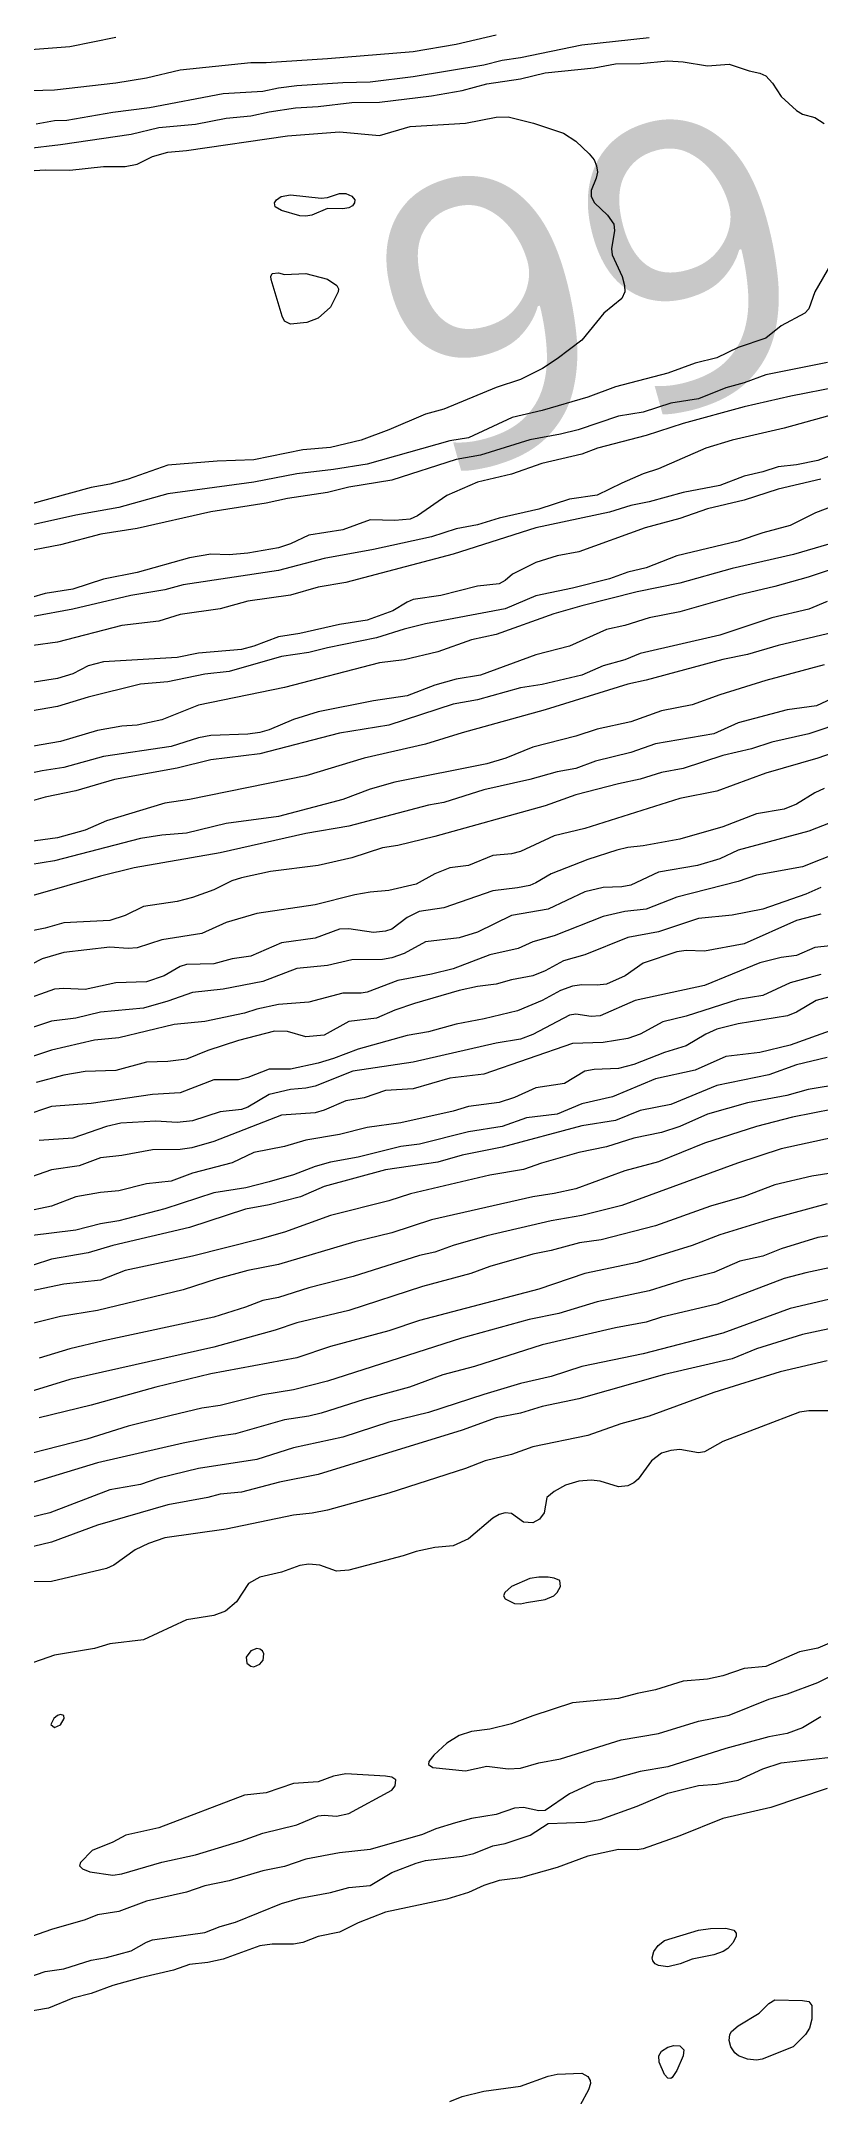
# Model space of a CAD drawing. Extents: x 474277 to 475042, y 254928 to 255625.
# Drawn here: x 474434 to 474453.5, y 255470.4 to 255521.8 of the extents above; entities that cross this region are included whole.
import ezdxf

# ---------------------------------------------------------------- set-up
doc = ezdxf.new("R2010")
doc.units = 0
doc.header["$MEASUREMENT"] = 0
doc.layers.add('BaseMapV2_DTM_export_MonNov09090547073261 — entities', color=1, linetype='CONTINUOUS')
doc.styles.get("Standard").update_dxf_attribs({"font": 'romans.shx'})

msp = doc.modelspace()

# ---------------------------------------------------------------- linework, layer by layer
at = {"layer": 'BaseMapV2_DTM_export_MonNov09090547073261 — entities', "color": 15, "linetype": 'Continuous', "true_color": 0xb7484b}
for points in [[(474432.59, 255520.544, 99), (474434.353, 255520.598, 99), (474435.887, 255520.773, 99), (474436.653, 255520.901, 99), (474437.497, 255521.097, 99), (474439.26, 255521.278, 99), (474439.644, 255521.278, 99), (474441.177, 255521.379, 99), (474443.324, 255521.555, 99), (474444.398, 255521.741, 99), (474445.395, 255521.971, 99)], [(474433.433, 255521.577, 98.75), (474434.737, 255521.678, 98.75), (474435.887, 255521.913, 98.75)], [(474433.893, 255519.75, 99.25), (474434.353, 255519.833, 99.25), (474434.66, 255519.844, 99.25), (474435.81, 255520.042, 99.25), (474436.73, 255520.159, 99.25), (474438.57, 255520.506, 99.25), (474439.567, 255520.568, 99.25), (474439.951, 255520.651, 99.25), (474440.411, 255520.705, 99.25), (474441.561, 255520.785, 99.25), (474442.251, 255520.796, 99.25), (474443.324, 255520.935, 99.25), (474445.088, 255521.227, 99.25), (474445.548, 255521.343, 99.25), (474446.008, 255521.405, 99.25), (474447.541, 255521.723, 99.25), (474449.228, 255521.904, 99.25)], [(474433.663, 255519.135, 99.5), (474434.507, 255519.23, 99.5), (474436.27, 255519.492, 99.5), (474436.96, 255519.657, 99.5), (474437.88, 255519.738, 99.5), (474438.647, 255519.888, 99.5), (474439.26, 255519.947, 99.5), (474439.721, 255520.052, 99.5), (474440.38, 255520.152, 99.5), (474440.947, 255520.181, 99.5), (474441.791, 255520.283, 99.5), (474442.481, 255520.292, 99.5), (474443.784, 255520.445, 99.5), (474444.551, 255520.578, 99.5), (474445.165, 255520.746, 99.5), (474446.008, 255520.869, 99.5), (474446.621, 255521.019, 99.5), (474447.848, 255521.15, 99.5), (474448.385, 255521.25, 99.5), (474448.998, 255521.257, 99.5), (474449.688, 255521.322, 99.5), (474450.072, 255521.297, 99.5), (474450.685, 255521.195, 99.5), (474451.222, 255521.241, 99.5), (474451.722, 255521.072, 99.5), (474451.989, 255521.016, 99.5), (474452.142, 255520.945, 99.5), (474452.307, 255520.766, 99.5), (474452.525, 255520.432, 99.5), (474452.909, 255520.081, 99.5), (474453.062, 255519.988, 99.5), (474453.369, 255519.906, 99.5), (474453.599, 255519.76, 99.5)], [(474432.743, 255518.512, 99.75), (474434.123, 255518.603, 99.75), (474434.737, 255518.592, 99.75), (474435.58, 255518.678, 99.75), (474436.117, 255518.686, 99.75), (474436.423, 255518.74, 99.75), (474436.807, 255518.934, 99.75), (474437.19, 255519.041, 99.75), (474437.65, 255519.081, 99.75), (474440.181, 255519.447, 99.75), (474441.484, 255519.545, 99.75), (474442.481, 255519.455, 99.75), (474443.248, 255519.683, 99.75), (474444.628, 255519.764, 99.75), (474445.395, 255519.914, 99.75), (474445.701, 255519.927, 99.75), (474446.331, 255519.769, 99.75), (474447.081, 255519.517, 99.75), (474447.388, 255519.312, 99.75), (474447.727, 255519.002, 99.75), (474447.846, 255518.849, 99.75), (474447.911, 255518.696, 99.75), (474447.931, 255518.542, 99.75), (474447.901, 255518.389, 99.75), (474447.775, 255518.082, 99.75), (474447.771, 255517.929, 99.75), (474447.859, 255517.775, 99.75), (474448.182, 255517.469, 99.75), (474448.34, 255517.239, 99.75), (474448.355, 255517.085, 99.75), (474448.286, 255516.625, 99.75), (474448.299, 255516.472, 99.75), (474448.548, 255515.935, 99.75), (474448.612, 255515.705, 99.75), (474448.615, 255515.552, 99.75), (474448.538, 255515.386, 99.75), (474448.088, 255515.015, 99.75), (474447.541, 255514.344, 99.75), (474446.928, 255513.872, 99.75), (474446.557, 255513.635, 99.75), (474446.008, 255513.362, 99.75), (474445.395, 255513.159, 99.75), (474444.091, 255512.619, 99.75), (474443.631, 255512.489, 99.75), (474442.712, 255512.101, 99.75), (474442.021, 255511.847, 99.75), (474441.254, 255511.657, 99.75), (474440.564, 255511.598, 99.75), (474439.337, 255511.349, 99.75), (474438.417, 255511.317, 99.75), (474437.19, 255511.215, 99.75), (474436.193, 255510.868, 99.75), (474435.733, 255510.744, 99.75), (474435.273, 255510.662, 99.75), (474433.203, 255510.097, 99.75)], [(474440.786, 255517.469, 100), (474440.641, 255517.437, 100), (474440.487, 255517.449, 100), (474440.027, 255517.586, 100), (474439.874, 255517.678, 100), (474439.859, 255517.775, 100), (474439.909, 255517.852, 100), (474440.02, 255517.929, 100), (474440.257, 255517.971, 100), (474441.024, 255517.89, 100), (474441.177, 255517.908, 100), (474441.484, 255518.007, 100), (474441.637, 255518.011, 100), (474441.791, 255517.944, 100), (474441.862, 255517.852, 100), (474441.859, 255517.775, 100), (474441.803, 255517.699, 100), (474441.714, 255517.653, 100), (474441.561, 255517.625, 100), (474441.177, 255517.633, 100), (474440.786, 255517.469, 100)], [(474453.769, 255516.242, 99.5), (474453.368, 255515.552, 99.5), (474453.216, 255515.127, 99.5), (474453.118, 255515.015, 99.5), (474452.525, 255514.702, 99.5), (474452.142, 255514.392, 99.5), (474451.452, 255514.16, 99.5), (474450.915, 255513.903, 99.5), (474450.379, 255513.77, 99.5), (474449.688, 255513.52, 99.5), (474448.385, 255513.172, 99.5), (474447.695, 255512.92, 99.5), (474446.545, 255512.585, 99.5), (474445.798, 255512.408, 99.5), (474444.704, 255511.899, 99.5), (474444.244, 255511.829, 99.5), (474442.174, 255511.247, 99.5), (474441.331, 255511.108, 99.5), (474440.411, 255510.998, 99.5), (474439.337, 255510.793, 99.5), (474437.19, 255510.502, 99.5), (474435.963, 255510.161, 99.5), (474434.89, 255509.965, 99.5), (474432.59, 255509.459, 99.5)], [(474440.663, 255514.785, 100), (474440.257, 255514.738, 100), (474440.104, 255514.818, 100), (474440.043, 255514.938, 100), (474439.768, 255515.859, 100), (474439.76, 255515.935, 100), (474439.794, 255516.012, 100), (474439.951, 255516.021, 100), (474440.104, 255515.979, 100), (474440.641, 255516.004, 100), (474441.177, 255515.865, 100), (474441.416, 255515.705, 100), (474441.458, 255515.628, 100), (474441.448, 255515.552, 100), (474441.255, 255515.168, 100), (474440.947, 255514.89, 100), (474440.663, 255514.785, 100)], [(474453.686, 255513.788, 99.25), (474452.142, 255513.473, 99.25), (474451.605, 255513.278, 99.25), (474451.145, 255513.151, 99.25), (474450.455, 255512.876, 99.25), (474449.765, 255512.769, 99.25), (474449.075, 255512.544, 99.25), (474448.462, 255512.443, 99.25), (474447.446, 255512.101, 99.25), (474447.005, 255511.99, 99.25), (474446.238, 255511.852, 99.25), (474445.011, 255511.464, 99.25), (474444.398, 255511.361, 99.25), (474442.788, 255510.842, 99.25), (474441.714, 255510.669, 99.25), (474441.177, 255510.538, 99.25), (474440.181, 255510.387, 99.25), (474439.644, 255510.268, 99.25), (474438.264, 255510.053, 99.25), (474436.423, 255509.634, 99.25), (474435.514, 255509.494, 99.25), (474434.507, 255509.226, 99.25), (474433.203, 255508.978, 99.25)], [(474457.509, 255513.504, 98.75), (474452.602, 255512.143, 98.75), (474451.299, 255511.844, 98.75), (474450.64, 255511.641, 98.75), (474449.458, 255511.123, 98.75), (474449.075, 255511, 98.75), (474448.538, 255510.772, 98.75), (474447.925, 255510.472, 98.75), (474447.235, 255510.37, 98.75), (474446.468, 255510.115, 98.75), (474445.471, 255509.89, 98.75), (474444.935, 255509.729, 98.75), (474444.398, 255509.629, 98.75), (474443.784, 255509.43, 98.75), (474442.328, 255509.108, 98.75), (474441.101, 255508.887, 98.75), (474439.951, 255508.585, 98.75), (474437.574, 255508.231, 98.75), (474437.114, 255508.106, 98.75), (474436.258, 255507.961, 98.75), (474434.813, 255507.619, 98.75), (474433.816, 255507.433, 98.75)], [(474453.957, 255513.175, 99), (474452.769, 255512.945, 99), (474451.605, 255512.676, 99), (474450.072, 255512.257, 99), (474449.152, 255511.963, 99), (474447.933, 255511.641, 99), (474447.541, 255511.492, 99), (474446.54, 255511.258, 99), (474445.778, 255510.993, 99), (474444.935, 255510.796, 99), (474444.168, 255510.459, 99), (474443.43, 255509.954, 99), (474443.248, 255509.872, 99), (474442.864, 255509.838, 99), (474442.251, 255509.853, 99), (474441.561, 255509.604, 99), (474440.717, 255509.469, 99), (474440.257, 255509.249, 99), (474439.951, 255509.154, 99), (474439.184, 255509.019, 99), (474438.724, 255508.977, 99), (474438.264, 255508.994, 99), (474437.727, 255508.902, 99), (474436.423, 255508.532, 99), (474435.58, 255508.37, 99), (474434.813, 255508.119, 99), (474434.123, 255508.011, 99), (474433.433, 255507.808, 99)], [(474454.136, 255511.59, 98.5), (474453.446, 255511.331, 98.5), (474452.909, 255511.229, 98.5), (474452.449, 255511.18, 98.5), (474452.065, 255511.052, 98.5), (474451.605, 255510.947, 98.5), (474450.992, 255510.712, 98.5), (474450.072, 255510.539, 98.5), (474449.228, 255510.303, 98.5), (474448.768, 255510.209, 98.5), (474448.232, 255510.045, 98.5), (474446.391, 255509.648, 98.5), (474444.321, 255508.998, 98.5), (474441.637, 255508.285, 98.5), (474440.947, 255508.17, 98.5), (474440.257, 255507.972, 98.5), (474439.184, 255507.821, 98.5), (474438.494, 255507.631, 98.5), (474437.497, 255507.488, 98.5), (474436.96, 255507.321, 98.5), (474436.04, 255507.212, 98.5), (474434.43, 255506.792, 98.5), (474433.816, 255506.709, 98.5)], [(474453.522, 255510.87, 98.25), (474452.449, 255510.622, 98.25), (474451.605, 255510.344, 98.25), (474450.685, 255510.127, 98.25), (474449.995, 255509.888, 98.25), (474449.124, 255509.648, 98.25), (474447.465, 255509.056, 98.25), (474446.928, 255508.951, 98.25), (474446.391, 255508.787, 98.25), (474445.809, 255508.498, 98.25), (474445.625, 255508.339, 98.25), (474445.471, 255508.251, 98.25), (474444.935, 255508.193, 98.25), (474444.016, 255507.961, 98.25), (474443.324, 255507.857, 98.25), (474443.171, 255507.797, 98.25), (474442.816, 255507.577, 98.25), (474442.174, 255507.348, 98.25), (474441.484, 255507.233, 98.25), (474440.487, 255507.01, 98.25), (474439.951, 255506.931, 98.25), (474439.337, 255506.692, 98.25), (474439.03, 255506.613, 98.25), (474437.957, 255506.517, 98.25), (474437.42, 255506.41, 98.25), (474435.58, 255506.307, 98.25), (474435.197, 255506.205, 98.25), (474434.813, 255506.006, 98.25), (474434.43, 255505.883, 98.25), (474433.74, 255505.776, 98.25)], [(474454.289, 255510.37, 98), (474453.385, 255510.031, 98), (474452.755, 255509.709, 98), (474452.065, 255509.526, 98), (474451.452, 255509.322, 98), (474449.918, 255508.956, 98), (474449.152, 255508.654, 98), (474448.692, 255508.548, 98), (474448.232, 255508.381, 98), (474447.311, 255508.145, 98), (474446.391, 255507.95, 98), (474445.625, 255507.629, 98), (474443.631, 255507.251, 98), (474443.094, 255507.123, 98), (474442.404, 255506.904, 98), (474441.178, 255506.657, 98), (474440.717, 255506.537, 98), (474440.027, 255506.435, 98), (474438.724, 255506.065, 98), (474438.11, 255505.998, 98), (474437.19, 255505.806, 98), (474436.5, 255505.743, 98), (474435.197, 255505.418, 98), (474434.43, 255505.184, 98), (474433.126, 255504.965, 98)], [(474454.059, 255509.347, 97.75), (474452.832, 255508.983, 97.75), (474451.299, 255508.632, 97.75), (474449.995, 255508.27, 97.75), (474448.922, 255508.056, 97.75), (474447.541, 255507.702, 97.75), (474446.84, 255507.501, 97.75), (474445.395, 255506.987, 97.75), (474444.781, 255506.852, 97.75), (474443.938, 255506.553, 97.75), (474443.094, 255506.351, 97.75), (474442.481, 255506.275, 97.75), (474440.104, 255505.661, 97.75), (474437.957, 255505.223, 97.75), (474437.037, 255504.855, 97.75), (474436.423, 255504.723, 97.75), (474436.04, 255504.693, 97.75), (474435.427, 255504.584, 97.75), (474434.507, 255504.316, 97.75), (474433.586, 255504.15, 97.75)], [(474454.366, 255508.81, 97.5), (474453.204, 255508.421, 97.5), (474452.372, 255508.184, 97.5), (474451.452, 255507.969, 97.5), (474449.995, 255507.552, 97.5), (474449.228, 255507.4, 97.5), (474448.615, 255507.213, 97.5), (474448.155, 255507.111, 97.5), (474447.235, 255506.694, 97.5), (474446.391, 255506.482, 97.5), (474445.011, 255505.972, 97.5), (474444.398, 255505.869, 97.5), (474443.861, 255505.724, 97.5), (474443.171, 255505.451, 97.5), (474442.328, 255505.331, 97.5), (474440.947, 255505.052, 97.5), (474440.334, 255504.858, 97.5), (474439.721, 255504.6, 97.5), (474439.49, 255504.541, 97.5), (474439.184, 255504.498, 97.5), (474438.264, 255504.462, 97.5), (474437.957, 255504.401, 97.5), (474437.267, 255504.186, 97.5), (474435.58, 255503.938, 97.5), (474434.583, 255503.664, 97.5), (474434.046, 255503.582, 97.5), (474432.973, 255503.355, 97.5)], [(474453.676, 255507.809, 97.25), (474453.216, 255507.618, 97.25), (474452.295, 255507.402, 97.25), (474450.992, 255506.973, 97.25), (474448.998, 255506.515, 97.25), (474448.615, 255506.357, 97.25), (474448.078, 255506.201, 97.25), (474447.541, 255505.97, 97.25), (474446.545, 255505.739, 97.25), (474446.008, 255505.653, 97.25), (474444.935, 255505.353, 97.25), (474444.321, 255505.248, 97.25), (474442.711, 255504.718, 97.25), (474441.484, 255504.52, 97.25), (474439.49, 255504.006, 97.25), (474438.264, 255503.853, 97.25), (474437.42, 255503.648, 97.25), (474435.853, 255503.36, 97.25), (474434.89, 255503.079, 97.25), (474434.123, 255502.921, 97.25), (474433.126, 255502.642, 97.25)], [(474453.829, 255507.038, 97), (474452.449, 255506.712, 97), (474451.682, 255506.484, 97), (474451.069, 255506.365, 97), (474449.152, 255505.842, 97), (474448.692, 255505.744, 97), (474446.621, 255505.1, 97), (474444.551, 255504.531, 97), (474443.631, 255504.245, 97), (474442.097, 255503.898, 97), (474440.641, 255503.456, 97), (474437.727, 255502.861, 97), (474437.114, 255502.77, 97), (474435.657, 255502.329, 97), (474435.12, 255502.095, 97), (474434.43, 255501.901, 97), (474433.203, 255501.742, 97)], [(474453.599, 255506.229, 96.75), (474452.142, 255505.834, 96.75), (474450.992, 255505.481, 96.75), (474450.302, 255505.232, 96.75), (474449.535, 255505.076, 96.75), (474448.768, 255504.807, 96.75), (474447.925, 255504.617, 96.75), (474447.388, 255504.445, 96.75), (474446.315, 255504.173, 96.75), (474445.641, 255503.897, 96.75), (474445.165, 255503.75, 96.75), (474442.864, 255503.293, 96.75), (474442.251, 255503.122, 96.75), (474441.561, 255502.866, 96.75), (474439.951, 255502.437, 96.75), (474438.647, 255502.26, 96.75), (474437.65, 255502.019, 96.75), (474437.037, 255501.974, 96.75), (474436.5, 255501.888, 96.75), (474434.353, 255501.332, 96.75), (474433.74, 255501.232, 96.75)], [(474454.289, 255505.608, 96.5), (474453.408, 255505.201, 96.5), (474452.679, 255505.103, 96.5), (474451.452, 255504.78, 96.5), (474450.839, 255504.506, 96.5), (474449.382, 255504.257, 96.5), (474448.768, 255504.035, 96.5), (474447.884, 255503.82, 96.5), (474447.388, 255503.639, 96.5), (474446.928, 255503.556, 96.5), (474446.238, 255503.366, 96.5), (474445.088, 255503.105, 96.5), (474444.091, 255502.788, 96.5), (474443.708, 255502.718, 96.5), (474441.714, 255502.197, 96.5), (474440.641, 255502.012, 96.5), (474438.494, 255501.533, 96.5), (474436.347, 255501.151, 96.5), (474435.503, 255500.944, 96.5), (474433.816, 255500.466, 96.5)], [(474454.136, 255504.813, 96.25), (474453.216, 255504.503, 96.25), (474452.295, 255504.293, 96.25), (474451.784, 255504.127, 96.25), (474451.069, 255503.965, 96.25), (474450.072, 255503.64, 96.25), (474449.535, 255503.534, 96.25), (474448.998, 255503.367, 96.25), (474448.462, 255503.257, 96.25), (474447.39, 255502.977, 96.25), (474446.621, 255502.706, 96.25), (474443.861, 255501.935, 96.25), (474442.941, 255501.715, 96.25), (474442.558, 255501.652, 96.25), (474441.791, 255501.408, 96.25), (474440.947, 255501.215, 96.25), (474439.757, 255501.06, 96.25), (474439.03, 255500.901, 96.25), (474438.792, 255500.83, 96.25), (474438.34, 255500.608, 96.25), (474437.804, 255500.41, 96.25), (474437.42, 255500.31, 96.25), (474436.577, 255500.185, 96.25), (474436.117, 255499.964, 96.25), (474435.733, 255499.838, 96.25), (474434.583, 255499.782, 96.25), (474434.123, 255499.648, 96.25), (474433.203, 255499.462, 96.25)], [(474454.136, 255504.141, 96), (474453.446, 255503.893, 96), (474452.142, 255503.518, 96), (474450.915, 255503.071, 96), (474449.995, 255502.887, 96), (474447.618, 255502.135, 96), (474446.851, 255501.956, 96), (474446.008, 255501.566, 96), (474445.778, 255501.508, 96), (474445.318, 255501.465, 96), (474444.704, 255501.213, 96), (474444.244, 255501.152, 96), (474443.861, 255501.003, 96), (474443.401, 255500.749, 96), (474442.711, 255500.587, 96), (474442.251, 255500.546, 96), (474441.867, 255500.477, 96), (474440.871, 255500.229, 96), (474439.414, 255500.011, 96), (474438.647, 255499.791, 96), (474438.034, 255499.517, 96), (474437.037, 255499.352, 96), (474436.423, 255499.158, 96), (474436.193, 255499.142, 96), (474435.733, 255499.173, 96), (474434.583, 255499.038, 96), (474434.046, 255498.881, 96), (474433.51, 255498.607, 96)], [(474453.599, 255503.134, 95.75), (474453.369, 255503.03, 95.75), (474452.909, 255502.744, 95.75), (474452.602, 255502.62, 95.75), (474451.912, 255502.504, 95.75), (474451.069, 255502.179, 95.75), (474449.995, 255501.874, 95.75), (474449.075, 255501.704, 95.75), (474448.692, 255501.666, 95.75), (474448.414, 255501.597, 95.75), (474447.695, 255501.365, 95.75), (474446.775, 255501.005, 95.75), (474446.391, 255500.778, 95.75), (474446.238, 255500.717, 95.75), (474445.931, 255500.652, 95.75), (474445.318, 255500.581, 95.75), (474444.091, 255500.157, 95.75), (474443.473, 255500.063, 95.75), (474443.171, 255499.914, 95.75), (474442.788, 255499.625, 95.75), (474442.634, 255499.569, 95.75), (474442.328, 255499.542, 95.75), (474441.714, 255499.629, 95.75), (474441.484, 255499.621, 95.75), (474440.871, 255499.397, 95.75), (474440.027, 255499.281, 95.75), (474439.26, 255498.949, 95.75), (474438.8, 255498.885, 95.75), (474438.34, 255498.754, 95.75), (474437.65, 255498.743, 95.75), (474437.497, 255498.687, 95.75), (474437.092, 255498.453, 95.75), (474436.653, 255498.305, 95.75), (474435.887, 255498.285, 95.75), (474435.12, 255498.114, 95.75), (474434.583, 255498.14, 95.75), (474434.353, 255498.124, 95.75), (474433.51, 255497.824, 95.75)], [(474453.752, 255502.276, 95.5), (474453.216, 255502.071, 95.5), (474451.452, 255501.599, 95.5), (474450.992, 255501.376, 95.5), (474450.435, 255501.213, 95.5), (474449.458, 255501.045, 95.5), (474448.768, 255500.72, 95.5), (474448.538, 255500.677, 95.5), (474448.078, 255500.661, 95.5), (474447.618, 255500.553, 95.5), (474446.698, 255500.125, 95.5), (474445.778, 255499.96, 95.5), (474444.935, 255499.55, 95.5), (474444.474, 255499.408, 95.5), (474443.631, 255499.309, 95.5), (474443.094, 255499.018, 95.5), (474442.788, 255498.908, 95.5), (474442.558, 255498.863, 95.5), (474441.791, 255498.86, 95.5), (474441.177, 255498.718, 95.5), (474440.411, 255498.637, 95.5), (474439.567, 255498.311, 95.5), (474438.57, 255498.121, 95.5), (474437.804, 255498.04, 95.5), (474437.19, 255497.822, 95.5), (474436.577, 255497.645, 95.5), (474435.503, 255497.552, 95.5), (474434.89, 255497.402, 95.5), (474434.277, 255497.326, 95.5), (474433.356, 255497.016, 95.5)], [(474453.982, 255501.547, 95.25), (474453.062, 255501.18, 95.25), (474451.912, 255500.968, 95.25), (474451.452, 255500.815, 95.25), (474449.918, 255500.426, 95.25), (474449.152, 255500.126, 95.25), (474448.615, 255500.066, 95.25), (474448.078, 255499.939, 95.25), (474446.851, 255499.452, 95.25), (474446.315, 255499.304, 95.25), (474445.953, 255499.143, 95.25), (474445.241, 255498.977, 95.25), (474444.321, 255498.635, 95.25), (474443.784, 255498.498, 95.25), (474442.941, 255498.341, 95.25), (474442.174, 255498.046, 95.25), (474442.021, 255498.019, 95.25), (474441.561, 255498.022, 95.25), (474440.717, 255497.796, 95.25), (474439.951, 255497.743, 95.25), (474439.414, 255497.623, 95.25), (474439.107, 255497.522, 95.25), (474438.11, 255497.317, 95.25), (474437.344, 255497.24, 95.25), (474435.963, 255496.903, 95.25), (474435.35, 255496.849, 95.25), (474434.277, 255496.599, 95.25), (474433.626, 255496.383, 95.25)], [(474453.522, 255500.665, 95), (474453.139, 255500.501, 95), (474452.065, 255500.125, 95), (474451.299, 255499.972, 95), (474450.455, 255499.888, 95), (474449.458, 255499.552, 95), (474448.692, 255499.414, 95), (474447.618, 255498.98, 95), (474447.081, 255498.834, 95), (474446.621, 255498.581, 95), (474446.315, 255498.459, 95), (474445.778, 255498.357, 95), (474445.395, 255498.246, 95), (474444.935, 255498.189, 95), (474444.474, 255498.091, 95), (474443.358, 255497.763, 95), (474442.864, 255497.595, 95), (474442.404, 255497.399, 95), (474441.714, 255497.313, 95), (474441.101, 255496.975, 95), (474440.641, 255496.935, 95), (474440.181, 255497.069, 95), (474439.859, 255497.073, 95), (474438.954, 255496.839, 95), (474438.187, 255496.586, 95), (474437.65, 255496.37, 95), (474437.19, 255496.316, 95), (474436.653, 255496.298, 95), (474435.887, 255496.088, 95), (474435.12, 255496.064, 95), (474434.583, 255495.971, 95), (474433.893, 255495.792, 95)], [(474453.522, 255499.999, 94.75), (474452.909, 255499.843, 94.75), (474451.605, 255499.256, 94.75), (474450.609, 255499.076, 94.75), (474450.148, 255499.088, 94.75), (474449.918, 255499.057, 94.75), (474449.075, 255498.772, 94.75), (474448.625, 255498.453, 94.75), (474448.155, 255498.247, 94.75), (474447.925, 255498.219, 94.75), (474447.541, 255498.233, 94.75), (474447.311, 255498.199, 94.75), (474447.005, 255498.089, 94.75), (474446.545, 255497.84, 94.75), (474445.931, 255497.58, 94.75), (474445.102, 255497.38, 94.75), (474444.398, 255497.25, 94.75), (474443.708, 255497.058, 94.75), (474443.171, 255496.961, 94.75), (474441.944, 255496.627, 94.75), (474441.331, 255496.386, 94.75), (474440.947, 255496.271, 94.75), (474440.257, 255496.123, 94.75), (474439.721, 255496.121, 94.75), (474439.184, 255495.913, 94.75), (474438.954, 255495.857, 94.75), (474438.34, 255495.853, 94.75), (474437.497, 255495.531, 94.75), (474436.807, 255495.492, 94.75), (474435.273, 255495.269, 94.75), (474434.277, 255495.194, 94.75), (474433.586, 255494.954, 94.75)], [(474454.596, 255499.295, 94.5), (474453.369, 255499.162, 94.5), (474452.909, 255498.968, 94.5), (474452.525, 255498.912, 94.5), (474451.989, 255498.784, 94.5), (474450.609, 255498.218, 94.5), (474448.873, 255497.84, 94.5), (474448.002, 255497.454, 94.5), (474447.772, 255497.438, 94.5), (474447.388, 255497.495, 94.5), (474447.235, 255497.469, 94.5), (474446.315, 255496.987, 94.5), (474446.008, 255496.873, 94.5), (474445.395, 255496.777, 94.5), (474443.324, 255496.299, 94.5), (474441.816, 255496.076, 94.5), (474440.871, 255495.7, 94.5), (474440.641, 255495.647, 94.5), (474440.257, 255495.614, 94.5), (474439.721, 255495.49, 94.5), (474439.184, 255495.175, 94.5), (474439.03, 255495.114, 94.5), (474438.494, 255495.057, 94.5), (474437.804, 255494.83, 94.5), (474437.42, 255494.79, 94.5), (474436.884, 255494.82, 94.5), (474436.012, 255494.773, 94.5), (474435.657, 255494.687, 94.5), (474434.813, 255494.397, 94.5), (474433.97, 255494.342, 94.5)], [(474453.522, 255498.486, 94.25), (474452.755, 255498.279, 94.25), (474452.065, 255497.963, 94.25), (474451.452, 255497.866, 94.25), (474450.148, 255497.445, 94.25), (474449.564, 255497.303, 94.25), (474448.998, 255496.998, 94.25), (474448.692, 255496.893, 94.25), (474448.078, 255496.794, 94.25), (474447.311, 255496.762, 94.25), (474445.088, 255496.002, 94.25), (474444.244, 255495.895, 94.25), (474443.324, 255495.634, 94.25), (474442.634, 255495.592, 94.25), (474442.097, 255495.409, 94.25), (474441.637, 255495.328, 94.25), (474441.101, 255495.1, 94.25), (474440.871, 255495.036, 94.25), (474440.027, 255494.973, 94.25), (474438.34, 255494.319, 94.25), (474437.79, 255494.159, 94.25), (474437.497, 255494.117, 94.25), (474436.807, 255494.104, 94.25), (474436.04, 255493.963, 94.25), (474435.503, 255493.908, 94.25), (474434.967, 255493.71, 94.25), (474434.277, 255493.607, 94.25), (474433.441, 255493.316, 94.25)], [(474454.212, 255498.056, 94), (474453.403, 255497.84, 94), (474452.909, 255497.544, 94), (474452.685, 255497.456, 94), (474451.452, 255497.256, 94), (474450.915, 255497.119, 94), (474450.645, 255496.996, 94), (474450.148, 255496.706, 94), (474449.612, 255496.544, 94), (474448.845, 255496.239, 94), (474448.462, 255496.138, 94), (474447.848, 255496.118, 94), (474447.618, 255496.076, 94), (474447.107, 255495.769, 94), (474446.391, 255495.659, 94), (474445.855, 255495.419, 94), (474445.471, 255495.288, 94), (474444.704, 255495.19, 94), (474444.321, 255495.07, 94), (474443.018, 255494.786, 94), (474442.174, 255494.668, 94), (474441.484, 255494.49, 94), (474440.641, 255494.348, 94), (474440.104, 255494.19, 94), (474439.337, 255494.038, 94), (474438.8, 255493.785, 94), (474437.804, 255493.524, 94), (474437.267, 255493.326, 94), (474436.653, 255493.259, 94), (474435.963, 255493.084, 94), (474435.503, 255493.039, 94), (474434.89, 255492.934, 94), (474434.277, 255492.702, 94), (474433.569, 255492.549, 94)], [(474454.289, 255497.276, 93.75), (474452.755, 255496.72, 93.75), (474451.989, 255496.536, 93.75), (474451.145, 255496.441, 93.75), (474450.379, 255496.1, 93.75), (474449.382, 255495.882, 93.75), (474448.308, 255495.436, 93.75), (474447.541, 255495.257, 93.75), (474446.928, 255494.996, 93.75), (474446.161, 255494.909, 93.75), (474445.548, 255494.688, 93.75), (474444.704, 255494.554, 93.75), (474443.478, 255494.253, 93.75), (474443.018, 255494.193, 93.75), (474441.944, 255493.924, 93.75), (474441.254, 255493.8, 93.75), (474440.871, 255493.693, 93.75), (474440.334, 255493.48, 93.75), (474439.721, 255493.305, 93.75), (474439.136, 255493.162, 93.75), (474438.34, 255493.035, 93.75), (474437.114, 255492.634, 93.75), (474435.963, 255492.336, 93.75), (474435.503, 255492.261, 93.75), (474434.89, 255492.103, 93.75), (474433.74, 255491.957, 93.75)], [(474453.676, 255496.413, 93.5), (474452.909, 255496.23, 93.5), (474452.219, 255495.985, 93.5), (474450.915, 255495.714, 93.5), (474449.765, 255495.24, 93.5), (474448.998, 255495.094, 93.5), (474448.385, 255494.837, 93.5), (474447.541, 255494.706, 93.5), (474445.548, 255494.172, 93.5), (474444.551, 255493.971, 93.5), (474443.938, 255493.797, 93.5), (474442.634, 255493.604, 93.5), (474441.101, 255493.188, 93.5), (474440.502, 255492.932, 93.5), (474439.721, 255492.73, 93.5), (474439.127, 255492.626, 93.5), (474437.727, 255492.166, 93.5), (474435.81, 255491.715, 93.5), (474435.197, 255491.532, 93.5), (474434.277, 255491.379, 93.5), (474433.816, 255491.225, 93.5)], [(474454.059, 255495.759, 93.25), (474453.204, 255495.616, 93.25), (474452.666, 255495.463, 93.25), (474451.682, 255495.279, 93.25), (474450.685, 255495.003, 93.25), (474449.995, 255494.687, 93.25), (474449.535, 255494.537, 93.25), (474448.845, 255494.397, 93.25), (474448.155, 255494.182, 93.25), (474447.465, 255494.042, 93.25), (474446.533, 255493.776, 93.25), (474446.085, 255493.615, 93.25), (474445.241, 255493.472, 93.25), (474443.257, 255493.009, 93.25), (474442.711, 255492.832, 93.25), (474441.254, 255492.469, 93.25), (474440.104, 255492.049, 93.25), (474439.49, 255491.878, 93.25), (474437.804, 255491.448, 93.25), (474436.117, 255491.093, 93.25), (474435.503, 255490.848, 93.25), (474434.583, 255490.748, 93.25), (474433.433, 255490.509, 93.25)], [(474453.829, 255495.127, 93), (474452.809, 255494.926, 93), (474451.912, 255494.689, 93), (474450.609, 255494.277, 93), (474449.458, 255493.809, 93), (474448.615, 255493.58, 93), (474447.388, 255493.137, 93), (474446.851, 255493.016, 93), (474446.315, 255492.935, 93), (474443.784, 255492.361, 93), (474442.788, 255492.033, 93), (474441.867, 255491.811, 93), (474439.951, 255491.24, 93), (474439.184, 255491.093, 93), (474438.417, 255490.886, 93), (474437.574, 255490.612, 93), (474435.427, 255490.093, 93), (474434.507, 255489.942, 93), (474433.74, 255489.749, 93)], [(474453.829, 255494.419, 92.75), (474452.525, 255494.133, 92.75), (474451.434, 255493.776, 92.75), (474448.538, 255492.717, 92.75), (474447.541, 255492.468, 92.75), (474446.775, 255492.335, 92.75), (474445.165, 255491.956, 92.75), (474444.321, 255491.717, 92.75), (474443.861, 255491.549, 92.75), (474443.478, 255491.464, 92.75), (474441.824, 255490.939, 92.75), (474440.717, 255490.656, 92.75), (474439.951, 255490.418, 92.75), (474439.567, 255490.344, 92.75), (474439.13, 255490.172, 92.75), (474438.34, 255489.929, 92.75), (474435.58, 255489.336, 92.75), (474434.737, 255489.138, 92.75), (474433.97, 255488.902, 92.75)], [(474453.982, 255493.558, 92.5), (474453.292, 255493.449, 92.5), (474452.372, 255493.229, 92.5), (474451.605, 255492.938, 92.5), (474450.762, 255492.701, 92.5), (474449.382, 255492.205, 92.5), (474448.022, 255491.859, 92.5), (474447.485, 255491.782, 92.5), (474446.775, 255491.59, 92.5), (474446.315, 255491.503, 92.5), (474445.241, 255491.193, 92.5), (474444.767, 255491.015, 92.5), (474443.554, 255490.696, 92.5), (474441.714, 255490.089, 92.5), (474440.411, 255489.782, 92.5), (474439.874, 255489.601, 92.5), (474438.34, 255489.178, 92.5), (474434.737, 255488.369, 92.5), (474433.74, 255488.056, 92.5)], [(474453.676, 255492.754, 92.25), (474452.295, 255492.381, 92.25), (474450.992, 255491.985, 92.25), (474450.302, 255491.714, 92.25), (474448.922, 255491.292, 92.25), (474447.616, 255491.015, 92.25), (474446.468, 255490.629, 92.25), (474443.478, 255489.841, 92.25), (474442.711, 255489.586, 92.25), (474441.254, 255489.191, 92.25), (474440.411, 255488.91, 92.25), (474438.264, 255488.51, 92.25), (474436.884, 255488.173, 92.25), (474435.273, 255487.73, 92.25), (474433.967, 255487.412, 92.25)], [(474454.136, 255492.029, 92), (474453.446, 255491.918, 92), (474452.525, 255491.636, 92), (474452.065, 255491.453, 92), (474451.489, 255491.322, 92), (474450.839, 255491.039, 92), (474450.072, 255490.853, 92), (474449.228, 255490.585, 92), (474447.925, 255490.311, 92), (474446.97, 255490.019, 92), (474446.221, 255489.865, 92), (474444.534, 255489.405, 92), (474441.177, 255488.327, 92), (474440.334, 255488.113, 92), (474439.567, 255487.981, 92), (474438.494, 255487.722, 92), (474438.034, 255487.651, 92), (474437.267, 255487.472, 92), (474436.193, 255487.2, 92), (474435.16, 255486.875, 92), (474432.746, 255486.261, 92)], [(474454.12, 255491.245, 91.75), (474453.139, 255491.033, 91.75), (474452.602, 255490.89, 91.75), (474450.915, 255490.253, 91.75), (474449.535, 255489.924, 91.75), (474449.152, 255489.8, 91.75), (474448.385, 255489.659, 91.75), (474446.545, 255489.238, 91.75), (474444.858, 255488.695, 91.75), (474444.061, 255488.485, 91.75), (474443.23, 255488.178, 91.75), (474442.097, 255487.867, 91.75), (474441.024, 255487.523, 91.75), (474440.717, 255487.449, 91.75), (474440.104, 255487.362, 91.75), (474438.877, 255487.008, 91.75), (474438.417, 255486.947, 91.75), (474437.574, 255486.777, 91.75), (474435.427, 255486.287, 91.75), (474432.82, 255485.491, 91.75)], [(474454.672, 255490.591, 91.5), (474452.755, 255490.145, 91.5), (474451.069, 255489.529, 91.5), (474449.075, 255489.013, 91.5), (474447.541, 255488.693, 91.5), (474446.775, 255488.446, 91.5), (474446.008, 255488.264, 91.5), (474445.088, 255487.993, 91.5), (474443.708, 255487.541, 91.5), (474442.711, 255487.3, 91.5), (474441.561, 255486.928, 91.5), (474440.334, 255486.663, 91.5), (474439.414, 255486.372, 91.5), (474437.957, 255486.141, 91.5), (474436.96, 255485.9, 91.5), (474436.5, 255485.745, 91.5), (474435.733, 255485.609, 91.5), (474434.233, 255485.035, 91.5), (474431.67, 255484.418, 91.5)], [(474454.672, 255489.831, 91.25), (474453.062, 255489.491, 91.25), (474451.912, 255489.136, 91.25), (474451.299, 255488.882, 91.25), (474449.612, 255488.495, 91.25), (474447.465, 255487.883, 91.25), (474446.545, 255487.696, 91.25), (474446.008, 255487.528, 91.25), (474445.395, 255487.414, 91.25), (474444.551, 255487.098, 91.25), (474440.947, 255485.994, 91.25), (474439.984, 255485.801, 91.25), (474439.03, 255485.552, 91.25), (474438.494, 255485.5, 91.25), (474438.187, 255485.417, 91.25), (474437.19, 255485.235, 91.25), (474435.427, 255484.724, 91.25), (474434.277, 255484.3, 91.25), (474432.36, 255483.847, 91.25)], [(474453.676, 255488.834, 91), (474452.503, 255488.562, 91), (474450.839, 255488.042, 91), (474449.228, 255487.451, 91), (474448.513, 255487.258, 91), (474447.695, 255486.969, 91), (474446.315, 255486.682, 91), (474445.778, 255486.496, 91), (474445.12, 255486.338, 91), (474444.628, 255486.141, 91), (474442.711, 255485.528, 91), (474441.177, 255485.104, 91), (474440.794, 255485.025, 91), (474440.334, 255484.981, 91), (474438.647, 255484.628, 91), (474437.114, 255484.407, 91), (474436.706, 255484.268, 91), (474436.373, 255484.115, 91), (474435.836, 255483.731, 91), (474435.657, 255483.647, 91), (474434.277, 255483.319, 91), (474433.663, 255483.312, 91)], [(474453.906, 255487.584, 90.75), (474453.216, 255487.584, 90.75), (474452.986, 255487.55, 90.75), (474451.069, 255486.822, 90.75), (474450.609, 255486.559, 90.75), (474450.455, 255486.538, 90.75), (474449.995, 255486.619, 90.75), (474449.765, 255486.597, 90.75), (474449.535, 255486.529, 90.75), (474449.286, 255486.338, 90.75), (474448.954, 255485.878, 90.75), (474448.845, 255485.785, 90.75), (474448.692, 255485.712, 90.75), (474448.462, 255485.684, 90.75), (474448.002, 255485.829, 90.75), (474447.772, 255485.848, 90.75), (474447.465, 255485.83, 90.75), (474447.129, 255485.725, 90.75), (474446.85, 255485.571, 90.75), (474446.667, 255485.418, 90.75), (474446.601, 255485.035, 90.75), (474446.479, 255484.881, 90.75), (474446.315, 255484.788, 90.75), (474446.085, 255484.802, 90.75), (474445.778, 255485.016, 90.75), (474445.625, 255485.035, 90.75), (474445.471, 255484.992, 90.75), (474445.318, 255484.904, 90.75), (474444.704, 255484.382, 90.75), (474444.321, 255484.215, 90.75), (474443.861, 255484.17, 90.75), (474443.401, 255484.073, 90.75), (474443.072, 255483.961, 90.75), (474441.714, 255483.605, 90.75), (474441.407, 255483.582, 90.75), (474440.991, 255483.731, 90.75), (474440.717, 255483.756, 90.75), (474440.487, 255483.721, 90.75), (474440.027, 255483.55, 90.75), (474439.49, 255483.429, 90.75), (474439.204, 255483.271, 90.75), (474438.904, 255482.811, 90.75), (474438.631, 255482.581, 90.75), (474438.34, 255482.471, 90.75), (474437.65, 255482.361, 90.75), (474436.577, 255481.865, 90.75), (474435.733, 255481.758, 90.75), (474435.35, 255481.643, 90.75), (474434.353, 255481.477, 90.75), (474433.663, 255481.235, 90.75)], [(474446.161, 255482.793, 90.5), (474446.621, 255482.874, 90.5), (474446.839, 255482.964, 90.5), (474446.927, 255483.041, 90.5), (474447.008, 255483.194, 90.5), (474446.989, 255483.348, 90.5), (474446.851, 255483.407, 90.5), (474446.698, 255483.427, 90.5), (474446.468, 255483.431, 90.5), (474446.238, 255483.394, 90.5), (474445.781, 255483.194, 90.5), (474445.617, 255483.041, 90.5), (474445.579, 255482.964, 90.5), (474445.623, 255482.888, 90.5), (474445.855, 255482.772, 90.5), (474446.008, 255482.759, 90.5), (474446.161, 255482.793, 90.5)], [(474439.337, 255481.188, 90.5), (474439.49, 255481.251, 90.5), (474439.573, 255481.354, 90.5), (474439.588, 255481.508, 90.5), (474439.554, 255481.584, 90.5), (474439.49, 255481.631, 90.5), (474439.414, 255481.645, 90.5), (474439.26, 255481.588, 90.5), (474439.143, 255481.431, 90.5), (474439.167, 255481.278, 90.5), (474439.26, 255481.201, 90.5), (474439.337, 255481.188, 90.5)], [(474453.906, 255481.857, 90.5), (474453.446, 255481.655, 90.5), (474452.986, 255481.565, 90.5), (474452.142, 255481.194, 90.5), (474451.605, 255481.143, 90.5), (474451.069, 255480.961, 90.5), (474450.685, 255480.881, 90.5), (474450.072, 255480.833, 90.5), (474449.382, 255480.609, 90.5), (474448.922, 255480.524, 90.5), (474448.462, 255480.392, 90.5), (474447.311, 255480.286, 90.5), (474446.315, 255479.966, 90.5), (474445.778, 255479.76, 90.5), (474445.241, 255479.63, 90.5), (474444.781, 255479.567, 90.5), (474444.474, 255479.474, 90.5), (474444.168, 255479.277, 90.5), (474443.838, 255478.977, 90.5), (474443.718, 255478.824, 90.5), (474443.71, 255478.747, 90.5), (474443.817, 255478.671, 90.5), (474444.628, 255478.592, 90.5)], [(474444.628, 255478.592, 90.5), (474445.165, 255478.708, 90.5), (474445.701, 255478.635, 90.5), (474446.008, 255478.658, 90.5), (474446.468, 255478.786, 90.5), (474447.005, 255478.887, 90.5), (474448.526, 255479.361, 90.5), (474449.458, 255479.522, 90.5), (474450.455, 255479.826, 90.5), (474451.222, 255479.977, 90.5), (474452.219, 255480.379, 90.5), (474452.683, 255480.511, 90.5), (474453.446, 255480.793, 90.5), (474454.136, 255481.147, 90.5)], [(474453.522, 255479.938, 90.5), (474453.062, 255479.665, 90.5), (474452.679, 255479.523, 90.5), (474452.219, 255479.441, 90.5), (474451.145, 255479.148, 90.5), (474449.688, 255478.686, 90.5), (474448.998, 255478.569, 90.5), (474448.308, 255478.382, 90.5), (474447.848, 255478.3, 90.5), (474447.235, 255478.011, 90.5), (474446.621, 255477.6, 90.5), (474446.468, 255477.589, 90.5), (474446.085, 255477.668, 90.5), (474445.855, 255477.651, 90.5), (474445.395, 255477.497, 90.5), (474444.781, 255477.394, 90.5), (474444.379, 255477.29, 90.5), (474443.892, 255477.137, 90.5), (474443.554, 255476.996, 90.5), (474442.251, 255476.626, 90.5), (474441.484, 255476.539, 90.5), (474440.641, 255476.382, 90.5), (474440.104, 255476.194, 90.5), (474439.567, 255476.085, 90.5), (474438.724, 255475.836, 90.5), (474438.11, 255475.717, 90.5), (474437.65, 255475.556, 90.5), (474436.653, 255475.329, 90.5), (474435.963, 255475.075, 90.5), (474435.427, 255474.993, 90.5), (474435.12, 255474.863, 90.5), (474434.277, 255474.619, 90.5), (474433.28, 255474.269, 90.5)], [(474434.507, 255479.741, 90.5), (474434.597, 255479.897, 90.5), (474434.585, 255479.974, 90.5), (474434.507, 255479.997, 90.5), (474434.424, 255479.974, 90.5), (474434.333, 255479.897, 90.5), (474434.263, 255479.744, 90.5), (474434.353, 255479.672, 90.5), (474434.507, 255479.741, 90.5)], [(474433.663, 255473.414, 90.5), (474434.123, 255473.573, 90.5), (474434.583, 255473.636, 90.5), (474435.273, 255473.853, 90.5), (474435.657, 255473.92, 90.5), (474436.27, 255474.086, 90.5), (474436.653, 255474.309, 90.5), (474436.807, 255474.364, 90.5), (474438.11, 255474.551, 90.5), (474438.494, 255474.7, 90.5), (474438.877, 255474.805, 90.5), (474440.027, 255475.276, 90.5), (474440.487, 255475.406, 90.5), (474441.254, 255475.548, 90.5), (474441.714, 255475.672, 90.5), (474442.251, 255475.726, 90.5), (474442.788, 255476.051, 90.5), (474443.401, 255476.283, 90.5), (474443.631, 255476.344, 90.5), (474444.551, 255476.459, 90.5), (474444.84, 255476.524, 90.5), (474445.318, 255476.711, 90.5), (474445.625, 255476.773, 90.5), (474446.247, 255476.984, 90.5), (474446.698, 255477.273, 90.5), (474447.618, 255477.303, 90.5), (474448.002, 255477.368, 90.5), (474448.922, 255477.702, 90.5), (474449.688, 255478.034, 90.5), (474450.455, 255478.218, 90.5), (474450.915, 255478.255, 90.5), (474451.452, 255478.353, 90.5), (474452.065, 255478.638, 90.5), (474452.525, 255478.789, 90.5), (474453.982, 255478.958, 90.5)], [(474435.81, 255475.984, 90.5), (474436.04, 255476.018, 90.5), (474437.037, 255476.309, 90.5), (474437.88, 255476.491, 90.5), (474439.03, 255476.837, 90.5), (474439.567, 255477.033, 90.5), (474440.411, 255477.241, 90.5), (474440.947, 255477.463, 90.5), (474441.101, 255477.483, 90.5), (474441.407, 255477.459, 90.5), (474441.714, 255477.525, 90.5), (474442.788, 255478.107, 90.5), (474442.876, 255478.21, 90.5), (474442.893, 255478.364, 90.5), (474442.788, 255478.429, 90.5), (474442.634, 255478.456, 90.5), (474441.637, 255478.51, 90.5), (474441.331, 255478.452, 90.5), (474440.947, 255478.314, 90.5), (474440.334, 255478.273, 90.5), (474439.644, 255478.042, 90.5), (474439.107, 255477.982, 90.5), (474436.96, 255477.167, 90.5), (474436.138, 255476.984, 90.5), (474435.81, 255476.802, 90.5), (474435.293, 255476.6, 90.5), (474435.002, 255476.294, 90.5), (474434.98, 255476.217, 90.5), (474435.055, 255476.14, 90.5), (474435.236, 255476.064, 90.5), (474435.81, 255475.984, 90.5)], [(474453.676, 255478.149, 90.5), (474452.264, 255477.674, 90.5), (474451.069, 255477.395, 90.5), (474449.995, 255476.96, 90.5), (474449.075, 255476.637, 90.5), (474448.922, 255476.613, 90.5), (474448.462, 255476.619, 90.5), (474447.695, 255476.457, 90.5), (474446.928, 255476.176, 90.5), (474446.008, 255475.91, 90.5), (474445.471, 255475.849, 90.5), (474445.088, 255475.724, 90.5), (474444.704, 255475.545, 90.5), (474444.168, 255475.385, 90.5), (474442.634, 255475.059, 90.5), (474441.944, 255474.791, 90.5), (474441.484, 255474.556, 90.5), (474440.947, 255474.445, 90.5), (474440.564, 255474.3, 90.5), (474440.334, 255474.257, 90.5), (474439.797, 255474.258, 90.5), (474439.49, 255474.218, 90.5), (474438.57, 255473.884, 90.5), (474438.187, 255473.8, 90.5), (474437.727, 255473.745, 90.5), (474437.328, 255473.61, 90.5), (474436.5, 255473.419, 90.5), (474435.81, 255473.222, 90.5), (474435.273, 255473.024, 90.5), (474434.813, 255472.904, 90.5), (474434.2, 255472.656, 90.5), (474433.28, 255472.502, 90.5)], [(474450.001, 255473.763, 90.5), (474449.688, 255473.688, 90.5), (474449.458, 255473.719, 90.5), (474449.372, 255473.763, 90.5), (474449.316, 255473.84, 90.5), (474449.303, 255473.917, 90.5), (474449.34, 255474.07, 90.5), (474449.446, 255474.223, 90.5), (474449.612, 255474.346, 90.5), (474450.456, 255474.607, 90.5), (474450.762, 255474.65, 90.5), (474451.145, 255474.66, 90.5), (474451.339, 255474.607, 90.5), (474451.402, 255474.53, 90.5), (474451.4, 255474.453, 90.5), (474451.329, 255474.3, 90.5), (474451.19, 255474.147, 90.5), (474451.072, 255474.07, 90.5), (474450.843, 255473.993, 90.5), (474450.302, 255473.879, 90.5), (474450.001, 255473.763, 90.5)], [(474452.054, 255471.386, 90.5), (474451.912, 255471.361, 90.5), (474451.682, 255471.38, 90.5), (474451.463, 255471.463, 90.5), (474451.365, 255471.54, 90.5), (474451.264, 255471.693, 90.5), (474451.226, 255471.846, 90.5), (474451.245, 255472, 90.5), (474451.288, 255472.076, 90.5), (474451.452, 255472.213, 90.5), (474451.976, 255472.536, 90.5), (474452.219, 255472.772, 90.5), (474452.372, 255472.864, 90.5), (474453.062, 255472.852, 90.5), (474453.216, 255472.826, 90.5), (474453.292, 255472.722, 90.5), (474453.293, 255472.383, 90.5), (474453.232, 255472.153, 90.5), (474453.136, 255472, 90.5), (474452.825, 255471.693, 90.5), (474452.054, 255471.386, 90.5)], [(474449.799, 255470.926, 90.5), (474449.765, 255470.898, 90.5), (474449.688, 255470.91, 90.5), (474449.612, 255470.997, 90.5), (474449.474, 255471.31, 90.5), (474449.467, 255471.463, 90.5), (474449.535, 255471.579, 90.5), (474449.688, 255471.683, 90.5), (474449.842, 255471.724, 90.5), (474449.995, 255471.715, 90.5), (474450.091, 255471.616, 90.5), (474450.076, 255471.463, 90.5), (474449.918, 255471.101, 90.5), (474449.799, 255470.926, 90.5)], [(474444.244, 255470.321, 90.5), (474444.551, 255470.448, 90.5), (474445.088, 255470.586, 90.5), (474446.008, 255470.709, 90.5), (474446.698, 255470.96, 90.5), (474446.928, 255471.008, 90.5), (474447.541, 255471.03, 90.5), (474447.695, 255470.949, 90.5), (474447.748, 255470.85, 90.5), (474447.755, 255470.773, 90.5), (474447.71, 255470.62, 90.5), (474447.29, 255469.853, 90.5)]]:
    msp.add_polyline3d(points, dxfattribs=at)

# ---------------------------------------------------------------- texts
at = {"layer": 'BaseMapV2_DTM_export_MonNov09090547073261 — entities', "color": 250, "true_color": 0x323232, "insert": (474443.651, 255510.731), "char_height": 0.2, "width": 17.61571, "attachment_point": 7, "rotation": 15.6551}
msp.add_mtext('\\fOpen Sans|i0|b0;\\H7.02279;99\\~m', dxfattribs=at)

doc.saveas('drawing.dxf')
